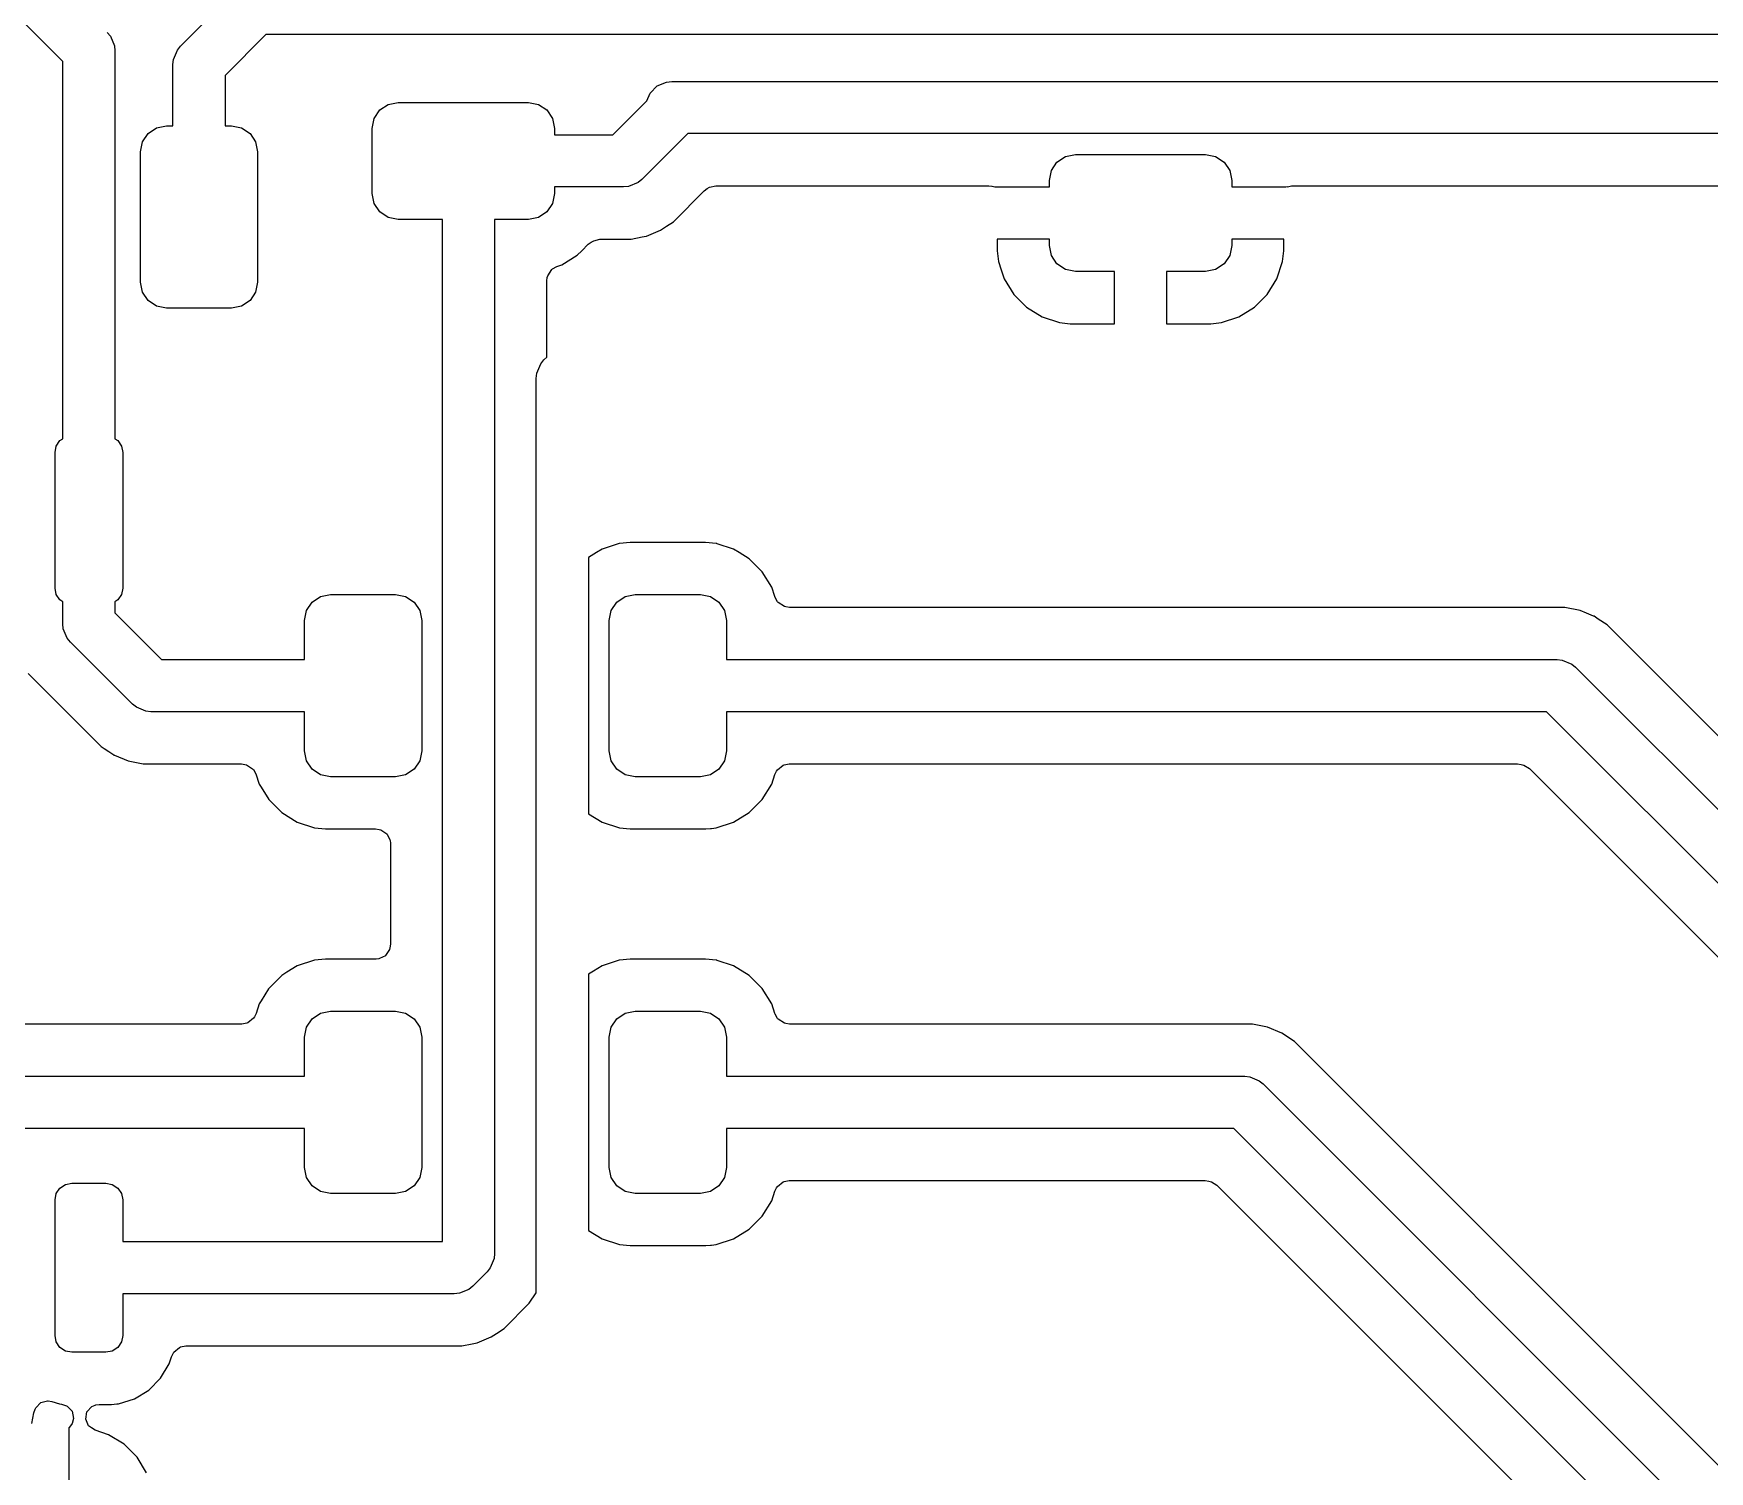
# Model space of a CAD drawing. Header units: millimetres. Extents: x 117.1 to 182.9, y -117.9 to -82.1.
# Drawn here: x 153.37 to 169.46, y -105.54 to -91.74 of the extents above; entities that cross this region are included whole.
import ezdxf

# ---------------------------------------------------------------- set-up
doc = ezdxf.new("R2010")
doc.units = ezdxf.units.MM
doc.layers.add('trace_in', color=6, linetype='CONTINUOUS', lineweight=25, true_color=0xff00ff)
doc.layers.add('trace_out', color=214, linetype='CONTINUOUS', lineweight=25, true_color=0x800080)

msp = doc.modelspace()

# ---------------------------------------------------------------- linework, layer by layer
at = {"layer": 'trace_in', "linetype": 'CONTINUOUS'}
for p, q in [((163.125, -93.7125), (162.625001, -93.7125)), ((162.625001, -93.7125), (162.625001, -93.824985)), ((163.125, -93.775), (163.125, -93.7125)), ((163.14403, -93.870671), (163.125, -93.775)), ((164.875, -93.775), (164.85597, -93.870671)), ((165.375, -93.7125), (164.875, -93.7125)), ((164.875, -93.7125), (164.875, -93.775)), ((165.375, -93.824973), (165.375, -93.7125)), ((162.625001, -93.824985), (162.635493, -93.927694)), ((162.635493, -93.927694), (162.635493, -93.927695)), ((162.635493, -93.927695), (162.635494, -93.927697)), ((162.635494, -93.927697), (162.662216, -94.008338)), ((163.198223, -93.951777), (163.14403, -93.870671)), ((163.279329, -94.00597), (163.198223, -93.951777)), ((164.801777, -93.951777), (164.720671, -94.00597)), ((164.85597, -93.870671), (164.801777, -93.951777)), ((165.309358, -94.094119), (165.364505, -93.927697)), ((165.364505, -93.927697), (165.364506, -93.92769)), ((165.364506, -93.92769), (165.374999, -93.824986)), ((165.374999, -93.824986), (165.375, -93.824973)), ((162.662216, -94.008338), (162.684692, -94.076168)), ((162.684692, -94.076168), (162.690641, -94.094119)), ((162.690641, -94.094119), (162.690643, -94.094124)), ((162.690643, -94.094124), (162.782684, -94.243345)), ((163.375, -94.025), (163.279329, -94.00597)), ((163.75, -94.025), (163.375, -94.025)), ((163.75, -94.524998), (163.75, -94.025)), ((164.625, -94.025), (164.25, -94.025)), ((164.25, -94.025), (164.25, -94.524999)), ((164.720671, -94.00597), (164.625, -94.025)), ((165.217315, -94.243345), (165.309356, -94.094124)), ((165.309356, -94.094124), (165.309358, -94.094119)), ((162.782684, -94.243345), (162.906654, -94.367315)), ((165.093345, -94.367315), (165.217315, -94.243345)), ((162.906654, -94.367315), (163.055875, -94.459356)), ((164.944124, -94.459356), (165.093345, -94.367315)), ((163.055875, -94.459356), (163.05588, -94.459358)), ((163.05588, -94.459358), (163.222299, -94.514504)), ((163.222299, -94.514504), (163.2223, -94.514504)), ((163.2223, -94.514504), (163.222302, -94.514505)), ((163.222302, -94.514505), (163.222309, -94.514506)), ((163.222309, -94.514506), (163.325019, -94.524999)), ((163.325019, -94.524999), (163.749999, -94.524999)), ((163.749999, -94.524999), (163.75, -94.524998)), ((164.25, -94.524999), (164.67496, -94.524999)), ((164.67496, -94.524999), (164.674972, -94.524999)), ((164.674972, -94.524999), (164.674986, -94.524998)), ((164.674986, -94.524998), (164.777697, -94.514505)), ((164.777697, -94.514505), (164.944119, -94.459358)), ((164.944119, -94.459358), (164.944124, -94.459356))]:
    msp.add_line(p, q, dxfattribs=at)
at = {"layer": 'trace_out', "linetype": 'CONTINUOUS'}
for p, q in [((153.655, -92.008554), (150.696446, -89.05)), ((154.785723, -91.860723), (155.323223, -91.323223)), ((154.081777, -91.728223), (154.112862, -91.766102)), ((154.112862, -91.766102), (154.112867, -91.766107)), ((154.112867, -91.766107), (154.150196, -91.856227)), ((154.150196, -91.856227), (154.155, -91.905)), ((154.754637, -91.898602), (154.785723, -91.860723)), ((155.603554, -91.75), (155.2125, -92.141054)), ((160.5, -91.75), (155.603554, -91.75)), ((174.396446, -91.75), (160.5, -91.75)), ((153.655, -95.629283), (153.655, -92.008554)), ((154.155, -91.905), (154.155, -95.629283)), ((154.7125, -92.0375), (154.717304, -91.988727)), ((154.717304, -91.988727), (154.754633, -91.898607)), ((154.754633, -91.898607), (154.754637, -91.898602)), ((154.7125, -92.625), (154.7125, -92.0375)), ((155.2125, -92.141054), (155.2125, -92.625)), ((159.261581, -92.384864), (159.292133, -92.311107)), ((159.292133, -92.311107), (159.361107, -92.242133)), ((159.361107, -92.242133), (159.451227, -92.204804)), ((159.451227, -92.204804), (159.5, -92.2)), ((159.5, -92.2), (170.45, -92.2)), ((156.64403, -92.554329), (156.698223, -92.473223)), ((156.698223, -92.473223), (156.779329, -92.41903)), ((156.779329, -92.41903), (156.875, -92.4)), ((156.875, -92.4), (158.125, -92.4)), ((158.125, -92.4), (158.220671, -92.41903)), ((158.220671, -92.41903), (158.301777, -92.473223)), ((158.301777, -92.473223), (158.35597, -92.554329)), ((158.933946, -92.7125), (159.261581, -92.384864)), ((154.473223, -92.698223), (154.554329, -92.64403)), ((154.554329, -92.64403), (154.65, -92.625)), ((154.65, -92.625), (154.7125, -92.625)), ((155.2125, -92.625), (155.275, -92.625)), ((155.275, -92.625), (155.370671, -92.64403)), ((155.370671, -92.64403), (155.451777, -92.698223)), ((156.625, -92.65), (156.64403, -92.554329)), ((156.625, -93.275), (156.625, -92.65)), ((158.35597, -92.554329), (158.375, -92.65)), ((158.375, -92.65), (158.375, -92.7125)), ((154.4, -92.875), (154.41903, -92.779329)), ((154.41903, -92.779329), (154.473223, -92.698223)), ((155.451777, -92.698223), (155.50597, -92.779329)), ((155.50597, -92.779329), (155.525, -92.875)), ((158.375, -92.7125), (158.933946, -92.7125)), ((159.653554, -92.7), (159.214277, -93.139277)), ((170.346446, -92.7), (159.653554, -92.7)), ((154.4, -94.125), (154.4, -92.875)), ((155.525, -92.875), (155.525, -94.125)), ((163.14403, -93.054329), (163.198223, -92.973223)), ((163.198223, -92.973223), (163.279329, -92.91903)), ((163.279329, -92.91903), (163.375, -92.9)), ((163.375, -92.9), (164.625, -92.9)), ((164.625, -92.9), (164.720671, -92.91903)), ((164.720671, -92.91903), (164.801777, -92.973223)), ((164.801777, -92.973223), (164.85597, -93.054329)), ((159.214277, -93.139277), (159.176397, -93.170362)), ((163.125, -93.15), (163.14403, -93.054329)), ((164.85597, -93.054329), (164.875, -93.15)), ((156.64403, -93.370671), (156.625, -93.275)), ((158.375, -93.275), (158.35597, -93.370671)), ((159.0375, -93.2125), (158.375, -93.2125)), ((158.375, -93.2125), (158.375, -93.275)), ((159.086273, -93.207696), (159.0375, -93.2125)), ((159.176393, -93.170367), (159.086273, -93.207696)), ((159.176397, -93.170362), (159.176393, -93.170367)), ((159.515916, -93.545452), (159.811944, -93.249423)), ((159.811944, -93.249423), (159.840194, -93.228275)), ((159.840194, -93.228275), (159.863286, -93.215667)), ((159.863286, -93.215667), (159.922711, -93.2005)), ((159.922711, -93.2005), (162.543809, -93.2005)), ((162.543809, -93.2005), (162.572841, -93.203947)), ((162.572841, -93.203947), (162.575821, -93.204664)), ((162.575821, -93.204664), (162.602505, -93.2125)), ((162.602505, -93.2125), (163.125, -93.2125)), ((163.125, -93.2125), (163.125, -93.15)), ((164.875, -93.15), (164.875, -93.2125)), ((164.875, -93.2125), (165.395217, -93.2125)), ((165.395217, -93.2125), (165.410308, -93.208648)), ((165.410308, -93.208648), (165.410712, -93.210231)), ((165.410712, -93.210231), (165.448843, -93.2005)), ((165.448843, -93.2005), (170.06994, -93.2005)), ((156.698223, -93.451777), (156.64403, -93.370671)), ((156.779329, -93.50597), (156.698223, -93.451777)), ((158.301777, -93.451777), (158.220671, -93.50597)), ((158.35597, -93.370671), (158.301777, -93.451777)), ((156.875, -93.525), (156.779329, -93.50597)), ((157.3, -93.525), (156.875, -93.525)), ((157.3, -103.3375), (157.3, -93.525)), ((158.125, -93.525), (157.8, -93.525)), ((157.8, -93.525), (157.8, -103.45)), ((158.220671, -93.50597), (158.125, -93.525)), ((159.256413, -93.684158), (159.392995, -93.627584)), ((159.392995, -93.627584), (159.449245, -93.589999)), ((159.449245, -93.589999), (159.515916, -93.545452)), ((158.636383, -93.824985), (158.699447, -93.76192)), ((158.699447, -93.76192), (158.727694, -93.740775)), ((158.727694, -93.740775), (158.750786, -93.728167)), ((158.750786, -93.728167), (158.810211, -93.713)), ((158.810211, -93.713), (159.111421, -93.713)), ((159.111421, -93.713), (159.215818, -93.692233)), ((159.215818, -93.692233), (159.235057, -93.688406)), ((159.235057, -93.688406), (159.256413, -93.684158)), ((158.444334, -93.959814), (158.593656, -93.867712)), ((158.593656, -93.867712), (158.636383, -93.824985)), ((158.3005, -94.114845), (158.305523, -94.079909)), ((158.305523, -94.079909), (158.309924, -94.064923)), ((158.309924, -94.064923), (158.309927, -94.06491)), ((158.309927, -94.06491), (158.3477, -94.006135)), ((158.3477, -94.006135), (158.355717, -93.999188)), ((158.355717, -93.999188), (158.397917, -93.975194)), ((158.397917, -93.975194), (158.444334, -93.959814)), ((154.41903, -94.220671), (154.4, -94.125)), ((154.473223, -94.301777), (154.41903, -94.220671)), ((155.50597, -94.220671), (155.451777, -94.301777)), ((155.525, -94.125), (155.50597, -94.220671)), ((158.3005, -94.845946), (158.3005, -94.114845)), ((154.554329, -94.35597), (154.473223, -94.301777)), ((154.65, -94.375), (154.554329, -94.35597)), ((155.275, -94.375), (154.65, -94.375)), ((155.370671, -94.35597), (155.275, -94.375)), ((155.451777, -94.301777), (155.370671, -94.35597)), ((158.204804, -95.001227), (158.242133, -94.911107)), ((158.242133, -94.911107), (158.242137, -94.911102)), ((158.242137, -94.911102), (158.273223, -94.873223)), ((158.273223, -94.873223), (158.3005, -94.845946)), ((158.2, -95.05), (158.204804, -95.001227)), ((158.2, -100), (158.2, -95.05)), ((153.58, -95.7625), (153.59237, -95.700314)), ((153.59237, -95.700314), (153.627595, -95.647595)), ((153.627595, -95.647595), (153.655, -95.629283)), ((154.155, -95.629283), (154.182405, -95.647595)), ((154.182405, -95.647595), (154.21763, -95.700314)), ((154.21763, -95.700314), (154.23, -95.7625)), ((153.58, -97.0625), (153.58, -95.7625)), ((154.23, -95.7625), (154.23, -97.0625)), ((158.997032, -96.635056), (158.830667, -96.690185)), ((158.997193, -96.635001), (158.997032, -96.635056)), ((158.997197, -96.635), (158.997193, -96.635001)), ((159.099953, -96.624503), (158.997197, -96.635)), ((159.099972, -96.624501), (159.099953, -96.624503)), ((159.09998, -96.624501), (159.099972, -96.624501)), ((159.099998, -96.6245), (159.09998, -96.624501)), ((159.82501, -96.6245), (159.099998, -96.6245)), ((159.825019, -96.6245), (159.82501, -96.6245)), ((159.927792, -96.634999), (159.825019, -96.6245)), ((159.933445, -96.636641), (159.927792, -96.634999)), ((159.936265, -96.637807), (159.933445, -96.636641)), ((160.094331, -96.690185), (159.936265, -96.637807)), ((158.778097, -96.72261), (158.7, -96.77078)), ((158.7, -96.77078), (158.7, -99.229219)), ((158.830663, -96.690187), (158.778097, -96.72261)), ((158.830665, -96.690186), (158.830663, -96.690187)), ((158.830667, -96.690185), (158.830665, -96.690186)), ((160.094336, -96.690187), (160.094331, -96.690185)), ((160.146902, -96.72261), (160.094336, -96.690187)), ((160.243656, -96.782288), (160.146902, -96.72261)), ((160.367712, -96.906344), (160.243656, -96.782288)), ((160.459814, -97.055666), (160.367712, -96.906344)), ((153.59237, -97.124686), (153.58, -97.0625)), ((153.627595, -97.177405), (153.59237, -97.124686)), ((154.21763, -97.124686), (154.182405, -97.177405)), ((154.23, -97.0625), (154.21763, -97.124686)), ((156.048223, -97.198223), (156.129329, -97.14403)), ((156.129329, -97.14403), (156.225, -97.125)), ((156.225, -97.125), (156.85, -97.125)), ((156.85, -97.125), (156.945671, -97.14403)), ((156.945671, -97.14403), (157.026777, -97.198223)), ((158.973223, -97.198223), (159.054329, -97.14403)), ((159.054329, -97.14403), (159.15, -97.125)), ((159.15, -97.125), (159.775, -97.125)), ((159.775, -97.125), (159.870671, -97.14403)), ((159.870671, -97.14403), (159.951777, -97.198223)), ((160.489127, -97.144127), (160.459814, -97.055666)), ((160.491762, -97.152079), (160.489127, -97.144127)), ((160.515757, -97.194282), (160.491762, -97.152079)), ((153.655, -97.195716), (153.627595, -97.177405)), ((153.655, -97.405), (153.655, -97.195716)), ((154.182405, -97.177405), (154.155, -97.195716)), ((154.155, -97.195716), (154.155, -97.301446)), ((154.155, -97.301446), (154.603554, -97.75)), ((155.975, -97.375), (155.99403, -97.279329)), ((155.99403, -97.279329), (156.048223, -97.198223)), ((157.026777, -97.198223), (157.08097, -97.279329)), ((157.08097, -97.279329), (157.1, -97.375)), ((158.9, -97.375), (158.91903, -97.279329)), ((158.91903, -97.279329), (158.973223, -97.198223)), ((159.951777, -97.198223), (160.00597, -97.279329)), ((160.00597, -97.279329), (160.025, -97.375)), ((160.522705, -97.2023), (160.515757, -97.194282)), ((160.581475, -97.24007), (160.522705, -97.2023)), ((160.596474, -97.244475), (160.581475, -97.24007)), ((160.631415, -97.2495), (160.596474, -97.244475)), ((168.073918, -97.2495), (160.631415, -97.2495)), ((168.07392, -97.2495), (168.073918, -97.2495)), ((168.073922, -97.2495), (168.07392, -97.2495)), ((168.2189, -97.278338), (168.073922, -97.2495)), ((168.218911, -97.278341), (168.2189, -97.278338)), ((168.218913, -97.278341), (168.218911, -97.278341)), ((168.218917, -97.278343), (168.218913, -97.278341)), ((168.281134, -97.304114), (168.218917, -97.278343)), ((168.349828, -97.332568), (168.281134, -97.304114)), ((153.659804, -97.453773), (153.655, -97.405)), ((153.697133, -97.543893), (153.659804, -97.453773)), ((155.975, -97.75), (155.975, -97.375)), ((157.1, -97.375), (157.1, -98.625)), ((158.9, -98.625), (158.9, -97.375)), ((160.025, -97.375), (160.025, -97.75)), ((168.354461, -97.334224), (168.349828, -97.332568)), ((168.394663, -97.361086), (168.354461, -97.334224)), ((168.478414, -97.417046), (168.394663, -97.361086)), ((168.478421, -97.417052), (168.478414, -97.417046)), ((168.478428, -97.417059), (168.478421, -97.417052)), ((168.478429, -97.41706), (168.478428, -97.417059)), ((172.481514, -101.420146), (168.478429, -97.41706)), ((153.697137, -97.543897), (153.697133, -97.543893)), ((153.728223, -97.581777), (153.697137, -97.543897)), ((154.323223, -98.176777), (153.728223, -97.581777)), ((154.603554, -97.75), (155.975, -97.75)), ((160.025, -97.75), (168, -97.75)), ((168, -97.75), (168.048773, -97.754804)), ((168.048773, -97.754804), (168.138893, -97.792133)), ((168.138893, -97.792133), (168.138897, -97.792137)), ((168.138897, -97.792137), (168.176777, -97.823223)), ((153.322052, -97.883421), (154.021584, -98.582952)), ((168.176777, -97.823223), (175.373553, -105.02)), ((154.361102, -98.207862), (154.323223, -98.176777)), ((154.361107, -98.207867), (154.361102, -98.207862)), ((154.451227, -98.245196), (154.361107, -98.207867)), ((154.5, -98.25), (154.451227, -98.245196)), ((155.975, -98.25), (154.5, -98.25)), ((155.975, -98.625), (155.975, -98.25)), ((167.896446, -98.25), (160.025, -98.25)), ((160.025, -98.25), (160.025, -98.625)), ((175.093224, -105.446777), (167.896446, -98.25)), ((154.021584, -98.582952), (154.021586, -98.582954)), ((154.021586, -98.582954), (154.051058, -98.602645)), ((154.051058, -98.602645), (154.09527, -98.632186)), ((154.09527, -98.632186), (154.144505, -98.665084)), ((154.144505, -98.665084), (154.144506, -98.665084)), ((154.144506, -98.665084), (154.144507, -98.665085)), ((154.144507, -98.665085), (154.14451, -98.665086)), ((154.14451, -98.665086), (154.145527, -98.665766)), ((154.145527, -98.665766), (154.150112, -98.667406)), ((154.150112, -98.667406), (154.281082, -98.721656)), ((154.281082, -98.721656), (154.281087, -98.721658)), ((154.281087, -98.721658), (154.281091, -98.721658)), ((154.281091, -98.721658), (154.281092, -98.721659)), ((154.281092, -98.721659), (154.281357, -98.721711)), ((154.281357, -98.721711), (154.281358, -98.721712)), ((154.281358, -98.721712), (154.281382, -98.721717)), ((154.281382, -98.721717), (154.426077, -98.7505)), ((154.426077, -98.7505), (154.426079, -98.7505)), ((154.426079, -98.7505), (154.426082, -98.7505)), ((154.426082, -98.7505), (154.426083, -98.7505)), ((154.426083, -98.7505), (154.573917, -98.7505)), ((154.573917, -98.7505), (155.368585, -98.7505)), ((155.368585, -98.7505), (155.403521, -98.755523)), ((155.403521, -98.755523), (155.418519, -98.759927)), ((155.418519, -98.759927), (155.477289, -98.797693)), ((155.99403, -98.720671), (155.975, -98.625)), ((156.048223, -98.801777), (155.99403, -98.720671)), ((157.08097, -98.720671), (157.026777, -98.801777)), ((157.1, -98.625), (157.08097, -98.720671)), ((158.91903, -98.720671), (158.9, -98.625)), ((158.973223, -98.801777), (158.91903, -98.720671)), ((160.00597, -98.720671), (159.951777, -98.801777)), ((160.025, -98.625), (160.00597, -98.720671)), ((160.514929, -98.807981), (160.569275, -98.764071)), ((160.569275, -98.764071), (160.579071, -98.759998)), ((160.579071, -98.759998), (160.626668, -98.7505)), ((160.626668, -98.7505), (167.61994, -98.7505)), ((167.61994, -98.7505), (167.654872, -98.755521)), ((167.654872, -98.755521), (167.680116, -98.762934)), ((167.680116, -98.762934), (167.732862, -98.79423)), ((155.477289, -98.797693), (155.484237, -98.80571)), ((155.484237, -98.80571), (155.508237, -98.847918)), ((155.508237, -98.847918), (155.540178, -98.944313)), ((156.129329, -98.85597), (156.048223, -98.801777)), ((156.225, -98.875), (156.129329, -98.85597)), ((156.85, -98.875), (156.225, -98.875)), ((156.945671, -98.85597), (156.85, -98.875)), ((157.026777, -98.801777), (156.945671, -98.85597)), ((159.054329, -98.85597), (158.973223, -98.801777)), ((159.15, -98.875), (159.054329, -98.85597)), ((159.775, -98.875), (159.15, -98.875)), ((159.870671, -98.85597), (159.775, -98.875)), ((159.951777, -98.801777), (159.870671, -98.85597)), ((160.459814, -98.944334), (160.490272, -98.852414)), ((160.490272, -98.852414), (160.50603, -98.820833)), ((160.50603, -98.820833), (160.514929, -98.807981)), ((167.732862, -98.79423), (174.687049, -105.748416)), ((155.540178, -98.944313), (155.540185, -98.944331)), ((155.540185, -98.944331), (155.540187, -98.944336)), ((155.540187, -98.944336), (155.559317, -98.97535)), ((155.559317, -98.97535), (155.632288, -99.093656)), ((155.632288, -99.093656), (155.756344, -99.217712)), ((160.243656, -99.217712), (160.367712, -99.093656)), ((160.367712, -99.093656), (160.459814, -98.944334)), ((155.756344, -99.217712), (155.905666, -99.309814)), ((158.7, -99.229219), (158.830666, -99.309814)), ((160.094334, -99.309814), (160.243656, -99.217712)), ((155.905666, -99.309814), (156.072203, -99.364999)), ((156.072203, -99.364999), (156.174991, -99.3755)), ((156.174991, -99.3755), (156.657673, -99.375499)), ((156.657673, -99.375499), (156.692606, -99.380521)), ((156.692606, -99.380521), (156.707603, -99.384925)), ((156.707603, -99.384925), (156.766355, -99.42267)), ((156.766355, -99.42267), (156.767542, -99.424039)), ((158.830666, -99.309814), (158.997203, -99.364999)), ((158.997203, -99.364999), (159.099991, -99.3755)), ((159.099991, -99.3755), (159.825008, -99.375499)), ((159.825008, -99.375499), (159.825016, -99.375498)), ((159.825016, -99.375498), (159.825019, -99.375498)), ((159.825019, -99.375498), (159.825027, -99.375497)), ((159.825027, -99.375497), (159.825317, -99.375479)), ((159.825317, -99.375479), (159.826333, -99.375363)), ((159.826333, -99.375363), (159.871459, -99.370753)), ((159.871459, -99.370753), (159.881303, -99.369748)), ((159.881303, -99.369747), (159.927797, -99.364999)), ((159.881303, -99.369748), (159.881303, -99.369747)), ((159.927797, -99.364999), (160.094334, -99.309814)), ((156.767542, -99.424039), (156.795019, -99.478903)), ((156.795019, -99.478903), (156.796664, -99.486462)), ((156.796664, -99.486462), (156.7995, -99.51283)), ((156.7995, -99.51283), (156.7995, -100.48267)), ((158.2, -103.828069), (158.2, -100)), ((156.79007, -100.532612), (156.752327, -100.591355)), ((156.794475, -100.517614), (156.79007, -100.532612)), ((156.7995, -100.48267), (156.794475, -100.517614)), ((155.905663, -100.690187), (155.806115, -100.751588)), ((155.905665, -100.690186), (155.905663, -100.690187)), ((155.905667, -100.690185), (155.905665, -100.690186)), ((156.072032, -100.635056), (155.905667, -100.690185)), ((156.072193, -100.635001), (156.072032, -100.635056)), ((156.072197, -100.635), (156.072193, -100.635001)), ((156.174953, -100.624503), (156.072197, -100.635)), ((156.174972, -100.624501), (156.174953, -100.624503)), ((156.17498, -100.624501), (156.174972, -100.624501)), ((156.174998, -100.6245), (156.17498, -100.624501)), ((156.662168, -100.6245), (156.174998, -100.6245)), ((156.688539, -100.621663), (156.662168, -100.6245)), ((156.696097, -100.620018), (156.688539, -100.621663)), ((156.750958, -100.592542), (156.696097, -100.620018)), ((156.752327, -100.591355), (156.750958, -100.592542)), ((158.830663, -100.690187), (158.748627, -100.740786)), ((158.830665, -100.690186), (158.830663, -100.690187)), ((158.830667, -100.690185), (158.830665, -100.690186)), ((158.997032, -100.635056), (158.830667, -100.690185)), ((158.997193, -100.635001), (158.997032, -100.635056)), ((158.997197, -100.635), (158.997193, -100.635001)), ((159.099953, -100.624503), (158.997197, -100.635)), ((159.099972, -100.624501), (159.099953, -100.624503)), ((159.09998, -100.624501), (159.099972, -100.624501)), ((159.099998, -100.6245), (159.09998, -100.624501)), ((159.82501, -100.6245), (159.099998, -100.6245)), ((159.825019, -100.6245), (159.82501, -100.6245)), ((159.927792, -100.634999), (159.825019, -100.6245)), ((159.933445, -100.636641), (159.927792, -100.634999)), ((159.936265, -100.637807), (159.933445, -100.636641)), ((160.094334, -100.690186), (159.936265, -100.637807)), ((160.243656, -100.782288), (160.094334, -100.690186)), ((155.75634, -100.78229), (155.63229, -100.90634)), ((155.806115, -100.751588), (155.75634, -100.78229)), ((158.748627, -100.740786), (158.7, -100.77078)), ((158.7, -100.77078), (158.7, -103.229219)), ((160.367712, -100.906344), (160.243656, -100.782288)), ((155.559318, -101.024648), (155.540185, -101.055667)), ((155.629392, -100.911039), (155.559318, -101.024648)), ((155.63229, -100.90634), (155.629392, -100.911039)), ((160.459814, -101.055666), (160.367712, -100.906344)), ((155.48507, -101.192018), (155.430737, -101.235923)), ((155.493969, -101.179166), (155.48507, -101.192018)), ((155.509729, -101.147579), (155.493969, -101.179166)), ((155.540178, -101.055685), (155.509729, -101.147579)), ((155.540185, -101.055667), (155.540178, -101.055685)), ((156.048223, -101.198223), (156.129329, -101.14403)), ((156.129329, -101.14403), (156.225, -101.125)), ((156.225, -101.125), (156.85, -101.125)), ((156.85, -101.125), (156.945671, -101.14403)), ((156.945671, -101.14403), (157.026777, -101.198223)), ((158.973223, -101.198223), (159.054329, -101.14403)), ((159.054329, -101.14403), (159.15, -101.125)), ((159.15, -101.125), (159.775, -101.125)), ((159.775, -101.125), (159.870671, -101.14403)), ((159.870671, -101.14403), (159.951777, -101.198223)), ((160.49027, -101.147579), (160.459814, -101.055666)), ((160.491762, -101.152081), (160.49027, -101.147579)), ((160.515762, -101.194289), (160.491762, -101.152081)), ((155.373332, -101.2495), (152.926077, -101.2495)), ((155.420942, -101.239995), (155.373332, -101.2495)), ((155.427986, -101.237066), (155.420942, -101.239995)), ((155.430737, -101.235923), (155.427986, -101.237066)), ((155.975, -101.375), (155.99403, -101.279329)), ((155.99403, -101.279329), (156.048223, -101.198223)), ((157.026777, -101.198223), (157.08097, -101.279329)), ((157.08097, -101.279329), (157.1, -101.375)), ((158.9, -101.375), (158.91903, -101.279329)), ((158.91903, -101.279329), (158.973223, -101.198223)), ((159.951777, -101.198223), (160.00597, -101.279329)), ((160.00597, -101.279329), (160.025, -101.375)), ((160.52271, -101.202306), (160.515762, -101.194289)), ((160.581475, -101.24007), (160.52271, -101.202306)), ((160.596474, -101.244475), (160.581475, -101.24007)), ((160.631415, -101.2495), (160.596474, -101.244475)), ((165.073918, -101.2495), (160.631415, -101.2495)), ((165.07392, -101.2495), (165.073918, -101.2495)), ((165.073922, -101.2495), (165.07392, -101.2495)), ((165.2189, -101.278338), (165.073922, -101.2495)), ((165.218904, -101.278339), (165.2189, -101.278338)), ((165.218907, -101.27834), (165.218904, -101.278339)), ((165.218917, -101.278343), (165.218907, -101.27834)), ((165.218921, -101.278345), (165.218917, -101.278343)), ((165.218932, -101.278348), (165.218921, -101.278345)), ((165.355493, -101.334914), (165.218932, -101.278348)), ((165.478411, -101.417044), (165.355493, -101.334914)), ((155.975, -101.75), (155.975, -101.375)), ((157.1, -101.375), (157.1, -102.625)), ((158.9, -102.625), (158.9, -101.375)), ((160.025, -101.375), (160.025, -101.75)), ((165.478414, -101.417046), (165.478411, -101.417044)), ((165.478421, -101.417052), (165.478414, -101.417046)), ((165.478422, -101.417053), (165.478421, -101.417052)), ((165.478429, -101.41706), (165.478422, -101.417053)), ((172.981513, -108.920146), (165.478429, -101.41706)), ((153, -101.75), (155.975, -101.75)), ((160.025, -101.75), (165, -101.75)), ((165, -101.75), (165.048773, -101.754804)), ((165.048773, -101.754804), (165.138893, -101.792133)), ((165.138893, -101.792133), (165.138897, -101.792137)), ((165.138897, -101.792137), (165.176777, -101.823223)), ((165.176777, -101.823223), (174.873553, -111.52)), ((155.975, -102.25), (153.103554, -102.25)), ((155.975, -102.625), (155.975, -102.25)), ((164.896446, -102.25), (160.025, -102.25)), ((160.025, -102.25), (160.025, -102.625)), ((174.593224, -111.946777), (164.896446, -102.25)), ((155.99403, -102.720671), (155.975, -102.625)), ((157.1, -102.625), (157.08097, -102.720671)), ((158.91903, -102.720671), (158.9, -102.625)), ((160.025, -102.625), (160.00597, -102.720671)), ((153.627595, -102.822595), (153.680314, -102.78737)), ((153.680314, -102.78737), (153.7425, -102.775)), ((153.7425, -102.775), (154.0675, -102.775)), ((154.0675, -102.775), (154.129686, -102.78737)), ((154.129686, -102.78737), (154.182405, -102.822595)), ((156.048223, -102.801777), (155.99403, -102.720671)), ((156.129329, -102.85597), (156.048223, -102.801777)), ((157.026777, -102.801777), (156.945671, -102.85597)), ((157.08097, -102.720671), (157.026777, -102.801777)), ((158.973223, -102.801777), (158.91903, -102.720671)), ((159.054329, -102.85597), (158.973223, -102.801777)), ((159.951777, -102.801777), (159.870671, -102.85597)), ((160.00597, -102.720671), (159.951777, -102.801777)), ((160.514929, -102.807981), (160.569275, -102.764071)), ((160.569275, -102.764071), (160.579071, -102.759998)), ((160.579071, -102.759998), (160.626668, -102.7505)), ((160.626668, -102.7505), (164.61994, -102.7505)), ((164.61994, -102.7505), (164.654872, -102.755521)), ((164.654872, -102.755521), (164.680116, -102.762934)), ((164.680116, -102.762934), (164.732862, -102.79423)), ((164.732862, -102.79423), (169.457464, -107.518831)), ((153.58, -102.9375), (153.59237, -102.875314)), ((153.58, -104.2375), (153.58, -102.9375)), ((153.59237, -102.875314), (153.627595, -102.822595)), ((154.182405, -102.822595), (154.21763, -102.875314)), ((154.21763, -102.875314), (154.23, -102.9375)), ((154.23, -102.9375), (154.23, -103.3375)), ((156.225, -102.875), (156.129329, -102.85597)), ((156.85, -102.875), (156.225, -102.875)), ((156.945671, -102.85597), (156.85, -102.875)), ((159.15, -102.875), (159.054329, -102.85597)), ((159.775, -102.875), (159.15, -102.875)), ((159.870671, -102.85597), (159.775, -102.875)), ((160.367712, -103.093656), (160.459814, -102.944334)), ((160.459814, -102.944334), (160.490272, -102.852414)), ((160.490272, -102.852414), (160.50603, -102.820833)), ((160.50603, -102.820833), (160.514929, -102.807981)), ((160.243656, -103.217712), (160.367712, -103.093656)), ((158.7, -103.229219), (158.830666, -103.309814)), ((160.094334, -103.309814), (160.243656, -103.217712)), ((154.23, -103.3375), (157.3, -103.3375)), ((158.830666, -103.309814), (158.997203, -103.364999)), ((158.997203, -103.364999), (159.099991, -103.3755)), ((159.099991, -103.3755), (159.825008, -103.375499)), ((159.825008, -103.375499), (159.825016, -103.375498)), ((159.825016, -103.375498), (159.825019, -103.375498)), ((159.825019, -103.375498), (159.825027, -103.375497)), ((159.825027, -103.375497), (159.825317, -103.375479)), ((159.825317, -103.375479), (159.826333, -103.375363)), ((159.826333, -103.375363), (159.871459, -103.370753)), ((159.871459, -103.370753), (159.881303, -103.369748)), ((159.881303, -103.369747), (159.927797, -103.364999)), ((159.881303, -103.369748), (159.881303, -103.369747)), ((159.927797, -103.364999), (160.094334, -103.309814)), ((157.757862, -103.588897), (157.726776, -103.626777)), ((157.757867, -103.588893), (157.757862, -103.588897)), ((157.795196, -103.498773), (157.757867, -103.588893)), ((157.8, -103.45), (157.795196, -103.498773)), ((157.589277, -103.764277), (157.551397, -103.795362)), ((157.726776, -103.626777), (157.589277, -103.764277)), ((157.4125, -103.8375), (154.23, -103.8375)), ((154.23, -103.8375), (154.23, -104.2375)), ((157.461273, -103.832696), (157.4125, -103.8375)), ((157.551393, -103.795367), (157.461273, -103.832696)), ((157.551397, -103.795362), (157.551393, -103.795367)), ((157.890916, -104.170452), (158.132951, -103.928416)), ((158.132951, -103.928416), (158.2, -103.828069)), ((153.59237, -104.299686), (153.58, -104.2375)), ((154.23, -104.2375), (154.21763, -104.299686)), ((157.767995, -104.252584), (157.817229, -104.219686)), ((157.817229, -104.219686), (157.890916, -104.170452)), ((153.627595, -104.352405), (153.59237, -104.299686)), ((153.680314, -104.38763), (153.627595, -104.352405)), ((153.7425, -104.4), (153.680314, -104.38763)), ((154.0675, -104.4), (153.7425, -104.4)), ((154.129686, -104.38763), (154.0675, -104.4)), ((154.182405, -104.352405), (154.129686, -104.38763)), ((154.21763, -104.299686), (154.182405, -104.352405)), ((154.69818, -104.442125), (154.713369, -104.410268)), ((154.713369, -104.410268), (154.722033, -104.397263)), ((154.722033, -104.397263), (154.775584, -104.352385)), ((154.775584, -104.352385), (154.775588, -104.352383)), ((154.775588, -104.352383), (154.784774, -104.34837)), ((154.784774, -104.34837), (154.834415, -104.338)), ((154.834415, -104.338), (157.48642, -104.338)), ((157.48642, -104.338), (157.583962, -104.318596)), ((157.583962, -104.318596), (157.631413, -104.309158)), ((157.631413, -104.309158), (157.767995, -104.252584)), ((154.593236, -104.649388), (154.676531, -104.511602)), ((154.676531, -104.511602), (154.69818, -104.442125)), ((154.479388, -104.763236), (154.593236, -104.649388)), ((153.396259, -104.933149), (153.444697, -104.882919)), ((153.444697, -104.882919), (153.445088, -104.882696)), ((153.445088, -104.882696), (153.506872, -104.866413)), ((153.506872, -104.866413), (153.513757, -104.866433)), ((153.513757, -104.866433), (153.550282, -104.872046)), ((153.550282, -104.872046), (153.622113, -104.89443)), ((154.187887, -104.89443), (154.341602, -104.846531)), ((154.341602, -104.846531), (154.479388, -104.763236)), ((153.356659, -105.083912), (153.377271, -104.980281)), ((153.377271, -104.980281), (153.389011, -104.947004)), ((153.389011, -104.947004), (153.396259, -104.933149)), ((153.622113, -104.89443), (153.640733, -104.896121)), ((153.640733, -104.896121), (153.691483, -104.912208)), ((153.691483, -104.912208), (153.696894, -104.91533)), ((153.696894, -104.91533), (153.745124, -104.965884)), ((153.758366, -105.034487), (153.743185, -105.083197)), ((153.745124, -104.965884), (153.758366, -105.034487)), ((153.875002, -105.041578), (153.886141, -104.972602)), ((153.902923, -105.105626), (153.875002, -105.041578)), ((153.886141, -104.972602), (153.932802, -104.920597)), ((153.932802, -104.920597), (153.965152, -104.906494)), ((153.965152, -104.906494), (153.970823, -104.904935)), ((153.970823, -104.904935), (154.003694, -104.900499)), ((154.003694, -104.900499), (154.121105, -104.900499)), ((154.121105, -104.900499), (154.174764, -104.895622)), ((154.174764, -104.895622), (154.187882, -104.894431)), ((154.187882, -104.894431), (154.187885, -104.89443)), ((154.187885, -104.89443), (154.187887, -104.89443)), ((153.716944, -105.120554), (153.7125, -105.124997)), ((153.7125, -105.124997), (153.7125, -105.124999)), ((153.7125, -105.124999), (153.7125, -105.625)), ((153.737522, -105.093337), (153.716944, -105.120554)), ((153.743185, -105.083197), (153.737522, -105.093337)), ((153.931137, -105.124456), (153.902923, -105.105626)), ((153.964871, -105.147812), (153.931137, -105.124456)), ((154.09411, -105.190638), (153.964871, -105.147812)), ((154.094119, -105.190641), (154.09411, -105.190638)), ((154.094124, -105.190643), (154.094119, -105.190641)), ((154.243345, -105.282684), (154.094124, -105.190643)), ((154.367315, -105.406654), (154.243345, -105.282684)), ((154.459356, -105.555875), (154.367315, -105.406654))]:
    msp.add_line(p, q, dxfattribs=at)

doc.saveas('drawing.dxf')
